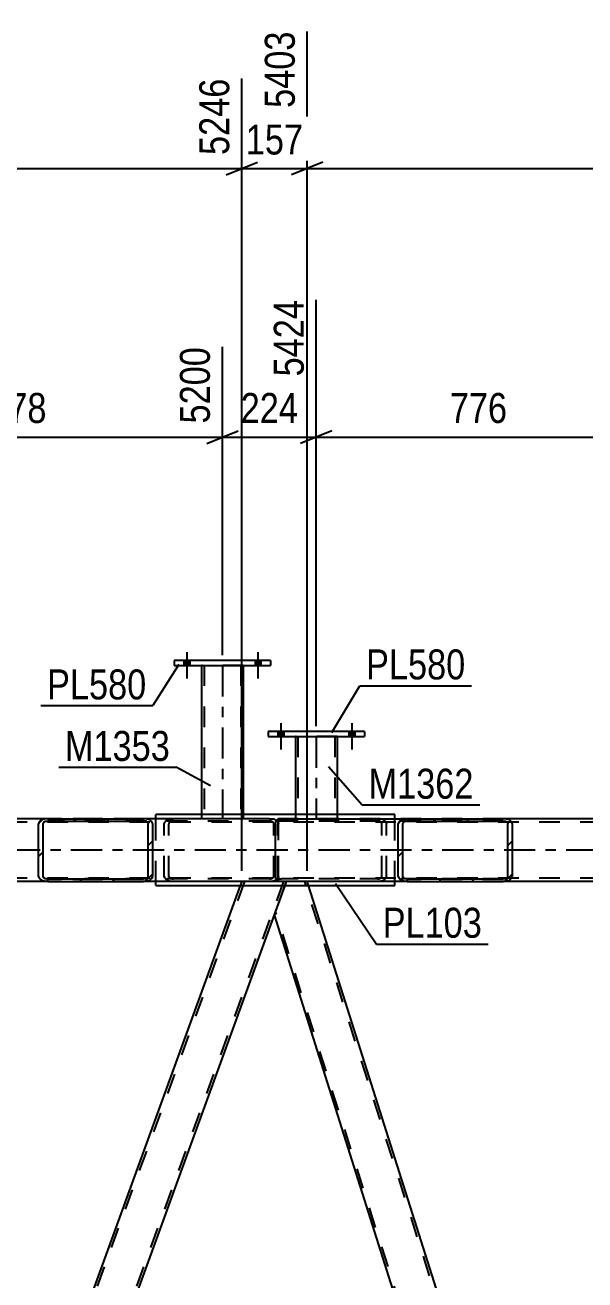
# Model space of a CAD drawing. Header units: millimetres. Extents: x -787 to 402, y -866 to -25.
# Drawn here: x -506.5 to -452.9, y -319.7 to -199.8 of the extents above; entities that cross this region are included whole.
import ezdxf

# ---------------------------------------------------------------- set-up
doc = ezdxf.new("R2010")
doc.units = ezdxf.units.MM
doc.linetypes.add('DXK_LINE_DOT2', pattern=[3.9198, 1.9599, -1.9599])
doc.linetypes.add('DXK_LINE_DOT3', pattern=[5.9187, 2.979, -0.9799, 0.9799, -0.9799])
doc.styles.add('Arial Narrow', font='ARIALN.TTF', dxfattribs={"height": 0.2})

# ---------------------------------------------------------------- blocks, each defined once
blk = doc.blocks.new('Part-569028579-6524 - 6366')
at = {"linetype": 'Continuous'}
h = blk.add_hatch(dxfattribs=at)
h.set_pattern_fill('', scale=0.7, style=0, pattern_type=0)
h.set_pattern_definition([(45, (-470.8093, -276.0852), (-1.57154, 1.57154), [])])
h.paths.add_polyline_path([(-470.74, -275.9), (-470.81, -276.09), (-470.81, -281.13), (-470.74, -281.31), (-470.55, -281.46), (-470.27, -281.57), (-469.94, -281.61), (-460.76, -281.61), (-460.43, -281.57), (-460.15, -281.46), (-459.96, -281.31), (-459.89, -281.13), (-459.89, -276.09), (-459.96, -275.9), (-460.15, -275.75), (-460.43, -275.64), (-460.76, -275.61), (-469.94, -275.61), (-470.27, -275.64), (-470.55, -275.75)])
h.paths.add_polyline_path([(-470.1, -275.86), (-469.94, -275.85), (-460.76, -275.85), (-460.6, -275.86), (-460.46, -275.92), (-460.36, -275.99), (-460.33, -276.09), (-460.33, -281.13), (-460.36, -281.22), (-460.46, -281.29), (-460.6, -281.35), (-460.76, -281.37), (-469.94, -281.37), (-470.1, -281.35), (-470.24, -281.29), (-470.34, -281.22), (-470.37, -281.13), (-470.37, -276.09), (-470.34, -275.99), (-470.24, -275.92)])
at = {"color": 2, "linetype": 'Continuous'}
for p, q in [((-482.52, -275.9), (-482.42, -275.75)), ((-482.42, -275.75), (-482.28, -275.64)), ((-482.28, -275.64), (-482.26, -275.64)), ((-482.26, -275.64), (-481.97, -275.61)), ((-481.97, -275.61), (-469.94, -275.61)), ((-469.94, -275.61), (-470.27, -275.64)), ((-469.94, -275.61), (-460.76, -275.61)), ((-460.43, -275.64), (-460.76, -275.61)), ((-482.55, -276.09), (-482.52, -275.9)), ((-482.55, -281.13), (-482.55, -276.09)), ((-470.74, -275.9), (-470.81, -276.09)), ((-470.81, -281.13), (-470.81, -276.09)), ((-470.37, -276.09), (-470.34, -275.99)), ((-470.37, -281.13), (-470.37, -276.09)), ((-470.1, -275.86), (-469.94, -275.85)), ((-469.94, -275.85), (-460.76, -275.85)), ((-460.76, -275.85), (-460.6, -275.86)), ((-460.36, -275.99), (-460.33, -276.09)), ((-460.33, -281.13), (-460.33, -276.09)), ((-459.89, -276.09), (-459.96, -275.9)), ((-459.89, -281.13), (-459.89, -276.09)), ((-482.52, -281.31), (-482.55, -281.13)), ((-482.42, -281.46), (-482.52, -281.31)), ((-482.28, -281.57), (-482.42, -281.46)), ((-482.26, -281.57), (-482.28, -281.57)), ((-481.97, -281.61), (-482.26, -281.57)), ((-469.94, -281.61), (-481.97, -281.61)), ((-470.81, -281.13), (-470.74, -281.31)), ((-470.34, -281.22), (-470.37, -281.13)), ((-470.27, -281.57), (-469.94, -281.61)), ((-469.94, -281.37), (-470.1, -281.35)), ((-469.94, -281.37), (-460.76, -281.37)), ((-469.94, -281.61), (-460.76, -281.61)), ((-460.6, -281.35), (-460.76, -281.37)), ((-460.76, -281.61), (-460.43, -281.57)), ((-460.33, -281.13), (-460.36, -281.22)), ((-459.96, -281.31), (-459.89, -281.13))]:
    blk.add_line(p, q, dxfattribs=at)
at = {"color": 7, "linetype": 'DXK_LINE_DOT2'}
for p, q in [((-482.26, -281.57), (-482.26, -275.64)), ((-472.79, -275.61), (-472.46, -275.64)), ((-460.76, -275.61), (-469.94, -275.61)), ((-482.31, -275.99), (-482.33, -276.09)), ((-482.33, -281.13), (-482.33, -276.09)), ((-482.27, -275.92), (-482.31, -275.99)), ((-482.13, -275.86), (-482.27, -275.92)), ((-482.27, -281.29), (-482.27, -275.92)), ((-481.97, -275.85), (-482.13, -275.86)), ((-460.76, -275.85), (-481.97, -275.85)), ((-472.63, -275.86), (-472.79, -275.85)), ((-472.36, -276.09), (-472.39, -275.99)), ((-472.36, -281.13), (-472.36, -276.09)), ((-471.99, -275.9), (-471.92, -276.09)), ((-471.92, -281.13), (-471.92, -276.09)), ((-482.33, -281.13), (-482.31, -281.22)), ((-482.31, -281.22), (-482.27, -281.29)), ((-482.27, -281.29), (-482.13, -281.35)), ((-482.13, -281.35), (-481.97, -281.37)), ((-460.76, -281.37), (-481.97, -281.37)), ((-472.79, -281.37), (-472.63, -281.35)), ((-472.46, -281.57), (-472.79, -281.61)), ((-472.39, -281.22), (-472.36, -281.13)), ((-471.92, -281.13), (-471.99, -281.31)), ((-460.76, -281.61), (-469.94, -281.61))]:
    blk.add_line(p, q, dxfattribs=at)
for centre, radius, start, end in [((-472.6, -276.45), 0.817, 41.9362, 80.4818), ((-472.7, -276.27), 0.409, 41.9362, 80.4818), ((-472.7, -280.94), 0.409, 279.5182, 318.0638), ((-472.6, -280.76), 0.817, 279.5182, 318.0638)]:
    blk.add_arc(centre, radius, start, end, dxfattribs=at)
at = {"color": 2, "linetype": 'Continuous'}
for centre, radius, start, end in [((-470.13, -276.45), 0.817, 99.5181, 138.0638), ((-460.57, -276.45), 0.817, 41.9362, 80.4818), ((-470.04, -276.27), 0.409, 99.5181, 138.0638), ((-460.67, -276.27), 0.409, 41.9362, 80.4818), ((-470.13, -280.76), 0.817, 221.9362, 260.4818), ((-470.04, -280.94), 0.409, 221.9362, 260.4818), ((-460.67, -280.94), 0.409, 279.5181, 318.0638), ((-460.57, -280.76), 0.817, 279.5181, 318.0638)]:
    blk.add_arc(centre, radius, start, end, dxfattribs=at)
blk = doc.blocks.new('Part-569028579-6397 - 6366')
at = {"linetype": 'Continuous'}
h = blk.add_hatch(dxfattribs=at)
h.set_pattern_fill('', scale=0.7, style=0, pattern_type=0)
h.set_pattern_definition([(45, (-505.2072, -276.0852), (-1.57154, 1.57154), [])])
h.paths.add_polyline_path([(-505.14, -275.9), (-505.21, -276.09), (-505.21, -281.13), (-505.14, -281.31), (-504.95, -281.46), (-504.67, -281.57), (-504.33, -281.61), (-495.16, -281.61), (-494.83, -281.57), (-494.55, -281.46), (-494.36, -281.31), (-494.29, -281.13), (-494.29, -276.09), (-494.36, -275.9), (-494.55, -275.75), (-494.83, -275.64), (-495.16, -275.61), (-504.33, -275.61), (-504.67, -275.64), (-504.95, -275.75)])
h.paths.add_polyline_path([(-504.5, -275.86), (-504.33, -275.85), (-495.16, -275.85), (-495, -275.86), (-494.85, -275.92), (-494.76, -275.99), (-494.73, -276.09), (-494.73, -281.13), (-494.76, -281.22), (-494.85, -281.29), (-495, -281.35), (-495.16, -281.37), (-504.33, -281.37), (-504.5, -281.35), (-504.64, -281.29), (-504.74, -281.22), (-504.77, -281.13), (-504.77, -276.09), (-504.74, -275.99), (-504.64, -275.92)])
at = {"color": 2, "linetype": 'Continuous'}
for p, q in [((-504.33, -275.61), (-504.67, -275.64)), ((-504.33, -275.61), (-495.16, -275.61)), ((-483.13, -275.61), (-495.16, -275.61)), ((-494.83, -275.64), (-495.16, -275.61)), ((-483.13, -275.61), (-482.8, -275.64)), ((-505.14, -275.9), (-505.21, -276.09)), ((-505.21, -281.13), (-505.21, -276.09)), ((-504.77, -276.09), (-504.74, -275.99)), ((-504.77, -281.13), (-504.77, -276.09)), ((-504.5, -275.86), (-504.33, -275.85)), ((-504.33, -275.85), (-495.16, -275.85)), ((-495.16, -275.85), (-495, -275.86)), ((-494.76, -275.99), (-494.73, -276.09)), ((-494.73, -281.13), (-494.73, -276.09)), ((-494.29, -276.09), (-494.36, -275.9)), ((-494.29, -281.13), (-494.29, -276.09)), ((-505.21, -281.13), (-505.14, -281.31)), ((-504.74, -281.22), (-504.77, -281.13)), ((-504.67, -281.57), (-504.33, -281.61)), ((-504.33, -281.37), (-504.5, -281.35)), ((-504.33, -281.37), (-495.16, -281.37)), ((-504.33, -281.61), (-495.16, -281.61)), ((-495, -281.35), (-495.16, -281.37)), ((-495.16, -281.61), (-494.83, -281.57)), ((-483.13, -281.61), (-495.16, -281.61)), ((-494.73, -281.13), (-494.76, -281.22)), ((-494.36, -281.31), (-494.29, -281.13)), ((-482.8, -281.57), (-483.13, -281.61))]:
    blk.add_line(p, q, dxfattribs=at)
at = {"color": 7, "linetype": 'DXK_LINE_DOT2'}
for p, q in [((-495.16, -275.61), (-504.33, -275.61)), ((-492.64, -275.64), (-492.3, -275.61)), ((-483.13, -275.85), (-504.33, -275.85)), ((-493.18, -276.09), (-493.11, -275.9)), ((-493.18, -281.13), (-493.18, -276.09)), ((-492.71, -275.99), (-492.74, -276.09)), ((-492.74, -281.13), (-492.74, -276.09)), ((-492.3, -275.85), (-492.47, -275.86)), ((-482.97, -275.86), (-483.13, -275.85)), ((-482.7, -276.09), (-482.73, -275.99)), ((-482.7, -281.13), (-482.7, -276.09)), ((-482.33, -275.9), (-482.3, -275.97)), ((-482.3, -275.97), (-482.26, -276.09)), ((-482.26, -281.13), (-482.26, -276.09)), ((-483.13, -281.37), (-504.33, -281.37)), ((-495.16, -281.61), (-504.33, -281.61)), ((-493.11, -281.31), (-493.18, -281.13)), ((-492.74, -281.13), (-492.71, -281.22)), ((-492.3, -281.61), (-492.64, -281.57)), ((-492.47, -281.35), (-492.3, -281.37)), ((-483.13, -281.37), (-482.97, -281.35)), ((-482.73, -281.22), (-482.7, -281.13)), ((-482.27, -281.17), (-482.33, -281.31)), ((-482.26, -281.13), (-482.27, -281.17))]:
    blk.add_line(p, q, dxfattribs=at)
at = {"color": 2, "linetype": 'Continuous'}
for centre, radius, start, end in [((-504.53, -276.45), 0.817, 99.5182, 138.0638), ((-494.96, -276.45), 0.817, 41.9362, 80.4818), ((-482.93, -276.45), 0.817, 53.5227, 80.4818), ((-504.43, -276.27), 0.409, 99.5182, 138.0638), ((-495.06, -276.27), 0.409, 41.9362, 80.4818), ((-504.53, -280.76), 0.817, 221.9362, 260.4818), ((-504.43, -280.94), 0.409, 221.9362, 260.4818), ((-495.06, -280.94), 0.409, 279.5182, 318.0638), ((-494.96, -280.76), 0.817, 279.5182, 318.0638), ((-482.93, -280.76), 0.817, 279.5182, 306.4795)]:
    blk.add_arc(centre, radius, start, end, dxfattribs=at)
at = {"color": 7, "linetype": 'DXK_LINE_DOT2'}
for centre, radius, start, end in [((-492.5, -276.45), 0.817, 99.5182, 138.0638), ((-482.93, -276.45), 0.817, 41.9362, 53.5227), ((-492.4, -276.27), 0.409, 99.5182, 138.0638), ((-483.03, -276.27), 0.409, 41.9362, 80.4818), ((-492.5, -280.76), 0.817, 221.9362, 260.4818), ((-492.4, -280.94), 0.409, 221.9362, 260.4818), ((-483.03, -280.94), 0.409, 279.5182, 318.0638), ((-482.93, -280.76), 0.817, 306.4795, 318.0638)]:
    blk.add_arc(centre, radius, start, end, dxfattribs=at)
blk = doc.blocks.new('Part-569028579-6475 - 6366')
at = {"color": 7, "linetype": 'DXK_LINE_DOT2'}
for p, q in [((-485.51, -281.61), (-528.83, -400.61)), ((-481.77, -281.61), (-525.08, -400.61)), ((-485.77, -281.61), (-485.92, -282.01)), ((-481.51, -281.61), (-485.77, -281.61)), ((-481.51, -281.61), (-482.68, -284.81)), ((-527.92, -397.4), (-529.08, -400.61)), ((-524.68, -400.21), (-524.83, -400.61)), ((-524.83, -400.61), (-529.08, -400.61))]:
    blk.add_line(p, q, dxfattribs=at)
at = {"color": 2, "linetype": 'Continuous'}
for p, q in [((-485.92, -282.01), (-527.92, -397.4)), ((-482.68, -284.81), (-524.68, -400.21))]:
    blk.add_line(p, q, dxfattribs=at)
blk = doc.blocks.new('Part-569028579-6445 - 6366')
at = {"color": 7, "linetype": 'DXK_LINE_DOT2'}
for p, q in [((-481.51, -281.61), (-481.66, -282.01)), ((-479.5, -281.61), (-481.51, -281.61)), ((-442.92, -397.77), (-479.75, -281.61)), ((-479.37, -282.01), (-479.5, -281.61)), ((-445.71, -400.61), (-482.55, -284.44)), ((-445.96, -400.61), (-446.09, -400.21)), ((-443.95, -400.61), (-443.8, -400.21)), ((-445.96, -400.61), (-443.95, -400.61))]:
    blk.add_line(p, q, dxfattribs=at)
at = {"color": 2, "linetype": 'Continuous'}
for p, q in [((-481.66, -282.01), (-482.68, -284.81)), ((-442.78, -397.4), (-479.37, -282.01)), ((-482.68, -284.81), (-446.09, -400.21)), ((-443.8, -400.21), (-442.78, -397.4))]:
    blk.add_line(p, q, dxfattribs=at)
blk = doc.blocks.new('Part-569028579-6501 - 6366')
at = {"color": 2, "linetype": 'Continuous'}
for p, q in [((-504.34, -275.61), (-545.9, -275.61)), ((-419.2, -275.61), (-460.76, -275.61)), ((-504.33, -281.61), (-545.9, -281.61)), ((-419.2, -281.61), (-460.77, -281.61))]:
    blk.add_line(p, q, dxfattribs=at)
at = {"color": 7, "linetype": 'DXK_LINE_DOT2'}
for p, q in [((-460.76, -275.61), (-504.34, -275.61)), ((-102.57, -275.93), (-695.6, -275.93)), ((-102.57, -281.29), (-695.6, -281.29)), ((-460.77, -281.61), (-504.33, -281.61))]:
    blk.add_line(p, q, dxfattribs=at)
at = {"color": 7, "linetype": 'DXK_LINE_DOT3'}
blk.add_line((-102.57, -278.61), (-695.6, -278.61), dxfattribs=at)
blk = doc.blocks.new('Part-569028579-6539 - 6366')
at = {"color": 2, "linetype": 'Continuous'}
for p, q in [((-471.12, -275.21), (-493.98, -275.21)), ((-493.98, -275.61), (-493.98, -275.21)), ((-471.12, -275.61), (-471.12, -275.21)), ((-493.98, -282.01), (-493.98, -281.61)), ((-471.12, -282.01), (-471.12, -281.61)), ((-493.98, -282.01), (-471.12, -282.01))]:
    blk.add_line(p, q, dxfattribs=at)
at = {"color": 7, "linetype": 'DXK_LINE_DOT2'}
for p, q in [((-493.98, -281.61), (-493.98, -275.61)), ((-471.12, -281.61), (-471.12, -275.61))]:
    blk.add_line(p, q, dxfattribs=at)
blk = doc.blocks.new('Part-569028579-6552 - 6366')
at = {"color": 2, "linetype": 'Continuous'}
for p, q in [((-483.24, -267.28), (-483.24, -267.76)), ((-474.04, -267.28), (-483.24, -267.28)), ((-474.04, -267.28), (-474.04, -267.76)), ((-483.24, -267.76), (-474.04, -267.76))]:
    blk.add_line(p, q, dxfattribs=at)
blk = doc.blocks.new('Part-569028579-17683 - 6366')
at = {"color": 2, "linetype": 'Continuous'}
for p, q in [((-492.22, -260.49), (-492.22, -260.97)), ((-483.02, -260.49), (-492.22, -260.49)), ((-492.22, -260.97), (-483.02, -260.97)), ((-483.02, -260.49), (-483.02, -260.97))]:
    blk.add_line(p, q, dxfattribs=at)
blk = doc.blocks.new('Part-569028579-17682 - 6366')
at = {"color": 2, "linetype": 'Continuous'}
for p, q in [((-489.62, -260.97), (-489.62, -275.21)), ((-485.62, -260.97), (-485.62, -275.21))]:
    blk.add_line(p, q, dxfattribs=at)
at = {"color": 7, "linetype": 'DXK_LINE_DOT2'}
for p, q in [((-485.62, -260.97), (-489.62, -260.97)), ((-489.38, -260.97), (-489.38, -275.61)), ((-485.86, -260.97), (-485.86, -275.61)), ((-489.62, -275.21), (-489.62, -275.61)), ((-485.62, -275.61), (-489.62, -275.61)), ((-485.62, -275.21), (-485.62, -275.61))]:
    blk.add_line(p, q, dxfattribs=at)
at = {"color": 7, "linetype": 'DXK_LINE_DOT3'}
blk.add_line((-487.62, -260.97), (-487.62, -275.61), dxfattribs=at)
blk = doc.blocks.new('Part-569028579-17704 - 6366')
at = {"color": 2, "linetype": 'Continuous'}
for p, q in [((-480.64, -267.76), (-480.64, -275.21)), ((-476.64, -267.76), (-476.64, -275.21))]:
    blk.add_line(p, q, dxfattribs=at)
at = {"color": 7, "linetype": 'DXK_LINE_DOT2'}
for p, q in [((-476.64, -267.76), (-480.64, -267.76)), ((-480.4, -267.76), (-480.4, -275.61)), ((-476.88, -267.76), (-476.88, -275.61)), ((-480.64, -275.21), (-480.64, -275.61)), ((-476.64, -275.61), (-480.64, -275.61)), ((-476.64, -275.21), (-476.64, -275.61))]:
    blk.add_line(p, q, dxfattribs=at)
at = {"color": 7, "linetype": 'DXK_LINE_DOT3'}
blk.add_line((-478.64, -267.76), (-478.64, -275.61), dxfattribs=at)
blk = doc.blocks.new('Bolt-569028579-17743 - 6366')
at = {"linetype": 'Continuous'}
for points in [[(-490.74, -260.49), (-491.3, -260.49), (-491.3, -260.97), (-490.74, -260.97)], [(-490.74, -260.49), (-491.3, -260.49), (-491.3, -260.97), (-490.74, -260.97)], [(-483.94, -260.49), (-484.5, -260.49), (-484.5, -260.97), (-483.94, -260.97)], [(-483.94, -260.49), (-484.5, -260.49), (-484.5, -260.97), (-483.94, -260.97)]]:
    blk.add_hatch(color=1, dxfattribs=at).paths.add_polyline_path(points)
at = {"color": 1, "linetype": 'Continuous'}
for p, q in [((-491.02, -259.69), (-491.02, -262.21)), ((-491.02, -259.69), (-491.02, -262.21)), ((-484.22, -259.69), (-484.22, -262.21)), ((-484.22, -259.69), (-484.22, -262.21)), ((-491.3, -260.49), (-491.3, -260.97)), ((-491.3, -260.49), (-491.3, -260.97)), ((-490.74, -260.49), (-490.74, -260.97)), ((-490.74, -260.49), (-490.74, -260.97)), ((-484.5, -260.49), (-484.5, -260.97)), ((-484.5, -260.49), (-484.5, -260.97)), ((-483.94, -260.49), (-483.94, -260.97)), ((-483.94, -260.49), (-483.94, -260.97))]:
    blk.add_line(p, q, dxfattribs=at)
blk = doc.blocks.new('Bolt-569028579-17751 - 6366')
at = {"linetype": 'Continuous'}
for points in [[(-481.76, -267.28), (-482.32, -267.28), (-482.32, -267.76), (-481.76, -267.76)], [(-481.76, -267.28), (-482.32, -267.28), (-482.32, -267.76), (-481.76, -267.76)], [(-474.96, -267.28), (-475.52, -267.28), (-475.52, -267.76), (-474.96, -267.76)], [(-474.96, -267.28), (-475.52, -267.28), (-475.52, -267.76), (-474.96, -267.76)]]:
    blk.add_hatch(color=1, dxfattribs=at).paths.add_polyline_path(points)
at = {"color": 1, "linetype": 'Continuous'}
for p, q in [((-482.32, -267.28), (-482.32, -267.76)), ((-482.32, -267.28), (-482.32, -267.76)), ((-482.04, -266.48), (-482.04, -269)), ((-482.04, -266.48), (-482.04, -269)), ((-481.76, -267.28), (-481.76, -267.76)), ((-481.76, -267.28), (-481.76, -267.76)), ((-475.52, -267.28), (-475.52, -267.76)), ((-475.52, -267.28), (-475.52, -267.76)), ((-475.24, -266.48), (-475.24, -269)), ((-475.24, -266.48), (-475.24, -269)), ((-474.96, -267.28), (-474.96, -267.76)), ((-474.96, -267.28), (-474.96, -267.76))]:
    blk.add_line(p, q, dxfattribs=at)
blk = doc.blocks.new('StraightDimension-569028579-65307 - 6366')
at = {"color": 7, "linetype": 'Continuous'}
for p, q in [((-526.74, -259.25), (-526.74, -217.33)), ((-487.62, -259.97), (-487.62, -230.53)), ((-525.24, -238.54), (-528.24, -239.74)), ((-489.12, -239.74), (-486.12, -238.54)), ((-526.74, -239.14), (-487.62, -239.14))]:
    blk.add_line(p, q, dxfattribs=at)
at = {"color": 0}
blk.add_wipeout([(-503.84, -238.39), (-503.84, -234.19), (-510.52, -234.19), (-510.52, -238.39)], dxfattribs=at)
at = {"color": 3, "style": 'Arial Narrow'}
blk.add_text('978', height=2.863, dxfattribs=at).set_placement((-509.92, -237.79))
at = {"color": 0, "linetype": 'Continuous'}
blk.add_wipeout([(-488.22, -229.93), (-492.42, -229.93), (-492.42, -238.44), (-488.22, -238.44)], dxfattribs=at)
at = {"color": 3, "linetype": 'Continuous', "style": 'Arial Narrow'}
blk.add_text('5200', height=2.863, rotation=90.0002, dxfattribs=at).set_placement((-488.82, -237.84))
blk = doc.blocks.new('StraightDimension-569028579-18746 - 6366')
at = {"color": 7, "linetype": 'Continuous'}
for p, q in [((-479.5, -280.61), (-479.5, -200.37)), ((-400.64, -280.61), (-400.64, -204.87)), ((-478, -212.88), (-481, -214.08)), ((-402.14, -214.08), (-399.14, -212.88)), ((-479.5, -213.48), (-400.64, -213.48))]:
    blk.add_line(p, q, dxfattribs=at)
at = {"color": 0}
blk.add_wipeout([(-435.81, -212.73), (-435.81, -208.53), (-444.32, -208.53), (-444.32, -212.73)], dxfattribs=at)
at = {"color": 3, "style": 'Arial Narrow'}
blk.add_text('1972', height=2.863, dxfattribs=at).set_placement((-443.72, -212.13))
at = {"color": 0, "linetype": 'Continuous'}
blk.add_wipeout([(-401.24, -204.27), (-405.44, -204.27), (-405.44, -212.78), (-401.24, -212.78)], dxfattribs=at)
at = {"color": 3, "linetype": 'Continuous', "style": 'Arial Narrow'}
blk.add_text('7374', height=2.863, rotation=90.0002, dxfattribs=at).set_placement((-401.84, -212.18))
blk = doc.blocks.new('StraightDimension-569028579-65306 - 6366')
at = {"color": 7, "linetype": 'Continuous'}
for p, q in [((-478.64, -266.76), (-478.64, -226.03)), ((-487.62, -259.97), (-487.62, -230.53)), ((-489.12, -239.74), (-486.12, -238.54)), ((-477.14, -238.54), (-480.14, -239.74)), ((-487.62, -239.14), (-478.64, -239.14))]:
    blk.add_line(p, q, dxfattribs=at)
at = {"color": 0}
blk.add_wipeout([(-479.79, -238.39), (-479.79, -234.19), (-486.47, -234.19), (-486.47, -238.39)], dxfattribs=at)
at = {"color": 3, "style": 'Arial Narrow'}
blk.add_text('224', height=2.863, dxfattribs=at).set_placement((-485.87, -237.79))
at = {"color": 0, "linetype": 'Continuous'}
blk.add_wipeout([(-479.24, -225.43), (-483.44, -225.43), (-483.44, -233.94), (-479.24, -233.94)], dxfattribs=at)
at = {"color": 3, "linetype": 'Continuous', "style": 'Arial Narrow'}
blk.add_text('5424', height=2.863, rotation=90.0002, dxfattribs=at).set_placement((-479.84, -233.34))
blk = doc.blocks.new('StraightDimension-569028579-65305 - 6366')
at = {"color": 7, "linetype": 'Continuous'}
for p, q in [((-478.64, -266.76), (-478.64, -226.03)), ((-447.62, -259.97), (-447.62, -230.53)), ((-477.14, -238.54), (-480.14, -239.74)), ((-449.12, -239.74), (-446.12, -238.54)), ((-478.64, -239.14), (-447.62, -239.14))]:
    blk.add_line(p, q, dxfattribs=at)
at = {"color": 0}
blk.add_wipeout([(-459.79, -238.39), (-459.79, -234.19), (-466.47, -234.19), (-466.47, -238.39)], dxfattribs=at)
at = {"color": 3, "style": 'Arial Narrow'}
blk.add_text('776', height=2.863, dxfattribs=at).set_placement((-465.87, -237.79))
at = {"color": 0, "linetype": 'Continuous'}
blk.add_wipeout([(-448.22, -229.93), (-452.42, -229.93), (-452.42, -238.44), (-448.22, -238.44)], dxfattribs=at)
at = {"color": 3, "linetype": 'Continuous', "style": 'Arial Narrow'}
blk.add_text('6200', height=2.863, rotation=90.0002, dxfattribs=at).set_placement((-448.82, -237.84))
blk = doc.blocks.new('StraightDimension-569028579-18747 - 6366')
at = {"color": 7, "linetype": 'Continuous'}
for p, q in [((-479.5, -280.61), (-479.5, -200.37)), ((-485.77, -280.61), (-485.77, -204.87)), ((-487.27, -214.08), (-484.27, -212.88)), ((-478, -212.88), (-481, -214.08)), ((-485.77, -213.48), (-479.5, -213.48))]:
    blk.add_line(p, q, dxfattribs=at)
at = {"color": 0}
blk.add_wipeout([(-479.29, -212.73), (-479.29, -208.53), (-485.98, -208.53), (-485.98, -212.73)], dxfattribs=at)
at = {"color": 3, "style": 'Arial Narrow'}
blk.add_text('157', height=2.863, dxfattribs=at).set_placement((-485.38, -212.13))
at = {"color": 0, "linetype": 'Continuous'}
blk.add_wipeout([(-480.1, -199.77), (-484.3, -199.77), (-484.3, -208.28), (-480.1, -208.28)], dxfattribs=at)
at = {"color": 3, "linetype": 'Continuous', "style": 'Arial Narrow'}
blk.add_text('5403', height=2.863, rotation=90.0002, dxfattribs=at).set_placement((-480.7, -207.68))
blk = doc.blocks.new('StraightDimension-569028579-18748 - 6366')
at = {"color": 7, "linetype": 'Continuous'}
for p, q in [((-564.63, -280.61), (-564.63, -200.37)), ((-485.77, -280.61), (-485.77, -204.87)), ((-563.13, -212.88), (-566.13, -214.08)), ((-487.27, -214.08), (-484.27, -212.88)), ((-564.63, -213.48), (-485.77, -213.48))]:
    blk.add_line(p, q, dxfattribs=at)
at = {"color": 0}
blk.add_wipeout([(-520.95, -212.73), (-520.95, -208.53), (-529.46, -208.53), (-529.46, -212.73)], dxfattribs=at)
at = {"color": 3, "style": 'Arial Narrow'}
blk.add_text('1972', height=2.863, dxfattribs=at).set_placement((-528.86, -212.13))
at = {"color": 0, "linetype": 'Continuous'}
blk.add_wipeout([(-486.37, -204.27), (-490.57, -204.27), (-490.57, -212.78), (-486.37, -212.78)], dxfattribs=at)
at = {"color": 3, "linetype": 'Continuous', "style": 'Arial Narrow'}
blk.add_text('5246', height=2.863, rotation=90.0002, dxfattribs=at).set_placement((-486.97, -212.18))
blk = doc.blocks.new('Mark-569028579-65927 - 6366')
at = {"color": 30, "linetype": 'Continuous'}
for p in [(-491.79, -260.89), (-504.99, -264.81)]:
    blk.add_line(p, (-494.28, -264.81), dxfattribs=at)
at = {"color": 0}
blk.add_wipeout([(-494.88, -264.21), (-494.88, -261.21), (-504.39, -261.21), (-504.39, -264.21)], dxfattribs=at)
blk.add_wipeout([(-494.88, -264.21), (-494.88, -261.21), (-504.39, -261.21), (-504.39, -264.21)], dxfattribs=at)
at = {"color": 3, "style": 'Arial Narrow'}
blk.add_text('PL580', height=2.863, dxfattribs=at).set_placement((-504.39, -264.21))
blk = doc.blocks.new('Mark-569028579-75545 - 6366')
at = {"color": 30, "linetype": 'Continuous'}
for p, q in [((-476.81, -281.81), (-472.89, -287.59)), ((-472.89, -287.59), (-462.19, -287.59))]:
    blk.add_line(p, q, dxfattribs=at)
at = {"color": 0}
blk.add_wipeout([(-462.79, -286.99), (-462.79, -283.99), (-472.29, -283.99), (-472.29, -286.99)], dxfattribs=at)
blk.add_wipeout([(-462.79, -286.99), (-462.79, -283.99), (-472.29, -283.99), (-472.29, -286.99)], dxfattribs=at)
at = {"color": 3, "style": 'Arial Narrow'}
blk.add_text('PL103', height=2.863, dxfattribs=at).set_placement((-472.29, -286.99))
blk = doc.blocks.new('Mark-569028579-65941 - 6366')
at = {"color": 30, "linetype": 'Continuous'}
for p, q in [((-477.48, -270.63), (-474.24, -274.3)), ((-474.24, -274.3), (-462.99, -274.3))]:
    blk.add_line(p, q, dxfattribs=at)
at = {"color": 0}
blk.add_wipeout([(-463.59, -273.7), (-463.59, -270.7), (-473.64, -270.7), (-473.64, -273.7)], dxfattribs=at)
blk.add_wipeout([(-463.59, -273.7), (-463.59, -270.7), (-473.64, -270.7), (-473.64, -273.7)], dxfattribs=at)
at = {"color": 3, "style": 'Arial Narrow'}
blk.add_text('M1362', height=2.863, dxfattribs=at).set_placement((-473.64, -273.7))
blk = doc.blocks.new('Mark-569028579-65938 - 6366')
at = {"color": 30, "linetype": 'Continuous'}
for p, q in [((-477.16, -267.39), (-474.48, -262.9)), ((-474.48, -262.9), (-463.78, -262.9))]:
    blk.add_line(p, q, dxfattribs=at)
at = {"color": 0}
blk.add_wipeout([(-464.38, -262.3), (-464.38, -259.3), (-473.88, -259.3), (-473.88, -262.3)], dxfattribs=at)
blk.add_wipeout([(-464.38, -262.3), (-464.38, -259.3), (-473.88, -259.3), (-473.88, -262.3)], dxfattribs=at)
at = {"color": 3, "style": 'Arial Narrow'}
blk.add_text('PL580', height=2.863, dxfattribs=at).set_placement((-473.88, -262.3))
blk = doc.blocks.new('Mark-569028579-65924 - 6366')
at = {"color": 30, "linetype": 'Continuous'}
for p in [(-503.28, -270.69), (-488.75, -272.48)]:
    blk.add_line(p, (-492.03, -270.69), dxfattribs=at)
at = {"color": 0}
blk.add_wipeout([(-492.63, -270.09), (-492.63, -267.09), (-502.68, -267.09), (-502.68, -270.09)], dxfattribs=at)
blk.add_wipeout([(-492.63, -270.09), (-492.63, -267.09), (-502.68, -267.09), (-502.68, -270.09)], dxfattribs=at)
at = {"color": 3, "style": 'Arial Narrow'}
blk.add_text('M1353', height=2.863, dxfattribs=at).set_placement((-502.68, -270.09))

msp = doc.modelspace()

# ---------------------------------------------------------------- block references
for name in ['Bolt-569028579-17743 - 6366', 'Part-569028579-17683 - 6366', 'Part-569028579-17682 - 6366', 'Part-569028579-6552 - 6366', 'Bolt-569028579-17751 - 6366', 'Part-569028579-17704 - 6366', 'Part-569028579-6501 - 6366', 'Part-569028579-6397 - 6366', 'Part-569028579-6539 - 6366', 'Part-569028579-6524 - 6366', 'Part-569028579-6475 - 6366', 'Part-569028579-6445 - 6366']:
    msp.add_blockref(name, (0, 0))

# ---------------------------------------------------------------- next in the draw order: block references
for name in ['StraightDimension-569028579-18746 - 6366', 'StraightDimension-569028579-65307 - 6366', 'Mark-569028579-75545 - 6366']:
    msp.add_blockref(name, (0, 0))

# ---------------------------------------------------------------- next in the draw order: block references
msp.add_blockref('StraightDimension-569028579-65306 - 6366', (0, 0))

# ---------------------------------------------------------------- next in the draw order: block references
msp.add_blockref('StraightDimension-569028579-65305 - 6366', (0, 0))

# ---------------------------------------------------------------- next in the draw order: block references
for name in ['StraightDimension-569028579-18747 - 6366', 'Mark-569028579-65938 - 6366']:
    msp.add_blockref(name, (0, 0))

# ---------------------------------------------------------------- next in the draw order: block references
for name in ['StraightDimension-569028579-18748 - 6366', 'Mark-569028579-65941 - 6366']:
    msp.add_blockref(name, (0, 0))

# ---------------------------------------------------------------- next in the draw order: block references
for name in ['Mark-569028579-65927 - 6366', 'Mark-569028579-65924 - 6366']:
    msp.add_blockref(name, (0, 0))

doc.saveas('drawing.dxf')
